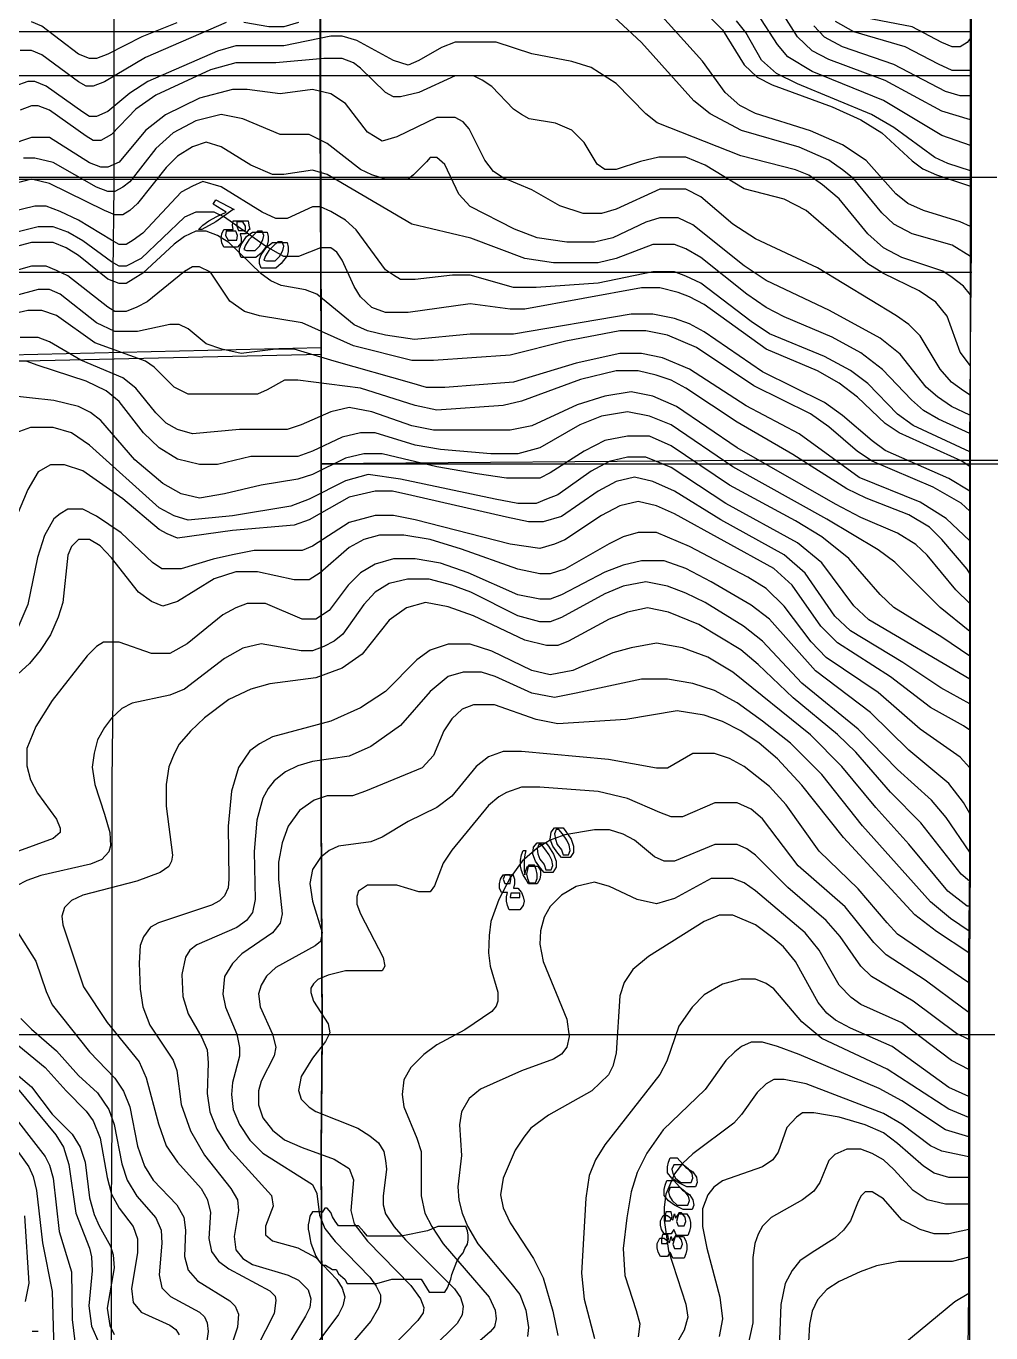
# Model space of a CAD drawing. Extents: x -0.49 to 6.91, y -0.57 to 8.11.
# Drawn here: x 2.306 to 2.89, y 0.878 to 1.669 of the extents above; entities that cross this region are included whole.
import ezdxf

# ---------------------------------------------------------------- set-up
doc = ezdxf.new("R2010")
doc.units = 0
for name, color, linetype in [('Elevations', 7, 'CONTINUOUS'), ('Grid', 7, 'CONTINUOUS'), ('split_lines', 7, 'CONTINUOUS'), ('split_lines_copy', 7, 'CONTINUOUS'), ('topo', 7, 'CONTINUOUS'), ('topo_grid', 7, 'CONTINUOUS'), ('water', 7, 'CONTINUOUS'), ('white', 7, 'CONTINUOUS')]:
    doc.layers.add(name, color=color, linetype=linetype)

msp = doc.modelspace()

# ---------------------------------------------------------------- linework, layer by layer
at = {"layer": 'Elevations', "color": 1}
for points in [[(2.420471, 1.550349), (2.412035, 1.545586), (2.409926, 1.545586), (2.412562, 1.548232), (2.416253, 1.550878), (2.420998, 1.553524), (2.426797, 1.556169), (2.418889, 1.560932), (2.420471, 1.563578), (2.431543, 1.557757), (2.431016, 1.557757)], [(2.439979, 1.550878), (2.440506, 1.548232), (2.441032, 1.545586), (2.440506, 1.545586), (2.438397, 1.54294), (2.436815, 1.54294), (2.435232, 1.54294), (2.435759, 1.540294), (2.435759, 1.537649), (2.43365, 1.535003), (2.432068, 1.535003), (2.429433, 1.535003), (2.426797, 1.535003), (2.425215, 1.535003), (2.424162, 1.537649), (2.423636, 1.540294), (2.424162, 1.54294), (2.425215, 1.545586), (2.426797, 1.545586), (2.428906, 1.545586), (2.431015, 1.545586), (2.430488, 1.548232), (2.431015, 1.550878), (2.432597, 1.550878), (2.434179, 1.550878), (2.436288, 1.550878), (2.438397, 1.550878)], [(2.427853, 1.539263), (2.429962, 1.539263), (2.431017, 1.539263), (2.4326, 1.539263), (2.433126, 1.539263), (2.433653, 1.541908), (2.4326, 1.544554), (2.428909, 1.544554), (2.427326, 1.544554), (2.4268, 1.544554), (2.426273, 1.541908)], [(2.433125, 1.547703), (2.434178, 1.545057), (2.436287, 1.545057), (2.438396, 1.545057), (2.438396, 1.547703), (2.436813, 1.550349), (2.434705, 1.550349), (2.433122, 1.550349)], [(2.451579, 1.544025), (2.452105, 1.541379), (2.452105, 1.538733), (2.451579, 1.536088), (2.447888, 1.531325), (2.444724, 1.528679), (2.441034, 1.528679), (2.438925, 1.528679), (2.437343, 1.528679), (2.435761, 1.528679), (2.434708, 1.531325), (2.434708, 1.533971), (2.435761, 1.536617), (2.438925, 1.541379), (2.442615, 1.544025), (2.446306, 1.544025), (2.449997, 1.544025)], [(2.438925, 1.532939), (2.441034, 1.532939), (2.444197, 1.532939), (2.446832, 1.535585), (2.448941, 1.539289), (2.449467, 1.541935), (2.448414, 1.544581), (2.445779, 1.544581), (2.443141, 1.541935), (2.440506, 1.539289), (2.438397, 1.536114), (2.437344, 1.533468)], [(2.463705, 1.537675), (2.464232, 1.535029), (2.464232, 1.532383), (2.463705, 1.529738), (2.460014, 1.524975), (2.456851, 1.522329), (2.45316, 1.522329), (2.451051, 1.522329), (2.449469, 1.522329), (2.447887, 1.522329), (2.446831, 1.524975), (2.446831, 1.527621), (2.447887, 1.530267), (2.45105, 1.535029), (2.454741, 1.537675), (2.458432, 1.537675), (2.462122, 1.537675)], [(2.451051, 1.526615), (2.45316, 1.526615), (2.456324, 1.526615), (2.458959, 1.529261), (2.461068, 1.532965), (2.461594, 1.535611), (2.460541, 1.538257), (2.457903, 1.538257), (2.455268, 1.535611), (2.452633, 1.532965), (2.450524, 1.52979), (2.449468, 1.527145)], [(2.632429, 1.181281), (2.635592, 1.176519), (2.637174, 1.172285), (2.637174, 1.168581), (2.635066, 1.165406), (2.633483, 1.165406), (2.631375, 1.165406), (2.629792, 1.165406), (2.627684, 1.168052), (2.62452, 1.172285), (2.622938, 1.176519), (2.623467, 1.180752), (2.625576, 1.183398), (2.627158, 1.183398), (2.629266, 1.183398), (2.630849, 1.183398)], [(2.630847, 1.16702), (2.631903, 1.16702), (2.632956, 1.16702), (2.634011, 1.16702), (2.635065, 1.169666), (2.634538, 1.172841), (2.632956, 1.176016), (2.630321, 1.17972), (2.628212, 1.182366), (2.62663, 1.182366), (2.625577, 1.17972), (2.626103, 1.176545), (2.627156, 1.17337), (2.629794, 1.170195)], [(2.621884, 1.172312), (2.625047, 1.167549), (2.626629, 1.163316), (2.626629, 1.159612), (2.62452, 1.156437), (2.622938, 1.156437), (2.620829, 1.156437), (2.61925, 1.156437), (2.617141, 1.159083), (2.613977, 1.163316), (2.612395, 1.167549), (2.612922, 1.171783), (2.61503, 1.174429), (2.61661, 1.174429), (2.618719, 1.174429), (2.620301, 1.174429)], [(2.620302, 1.158077), (2.621358, 1.158077), (2.622411, 1.158077), (2.623467, 1.158077), (2.62452, 1.160723), (2.623993, 1.163898), (2.622411, 1.167073), (2.619776, 1.170777), (2.617667, 1.173423), (2.616085, 1.173423), (2.615032, 1.170777), (2.615558, 1.167602), (2.616611, 1.164427), (2.619249, 1.161252)], [(2.607121, 1.157548), (2.607648, 1.154902), (2.608174, 1.157548), (2.60923, 1.160194), (2.610812, 1.160194), (2.612394, 1.160194), (2.613976, 1.160194), (2.615559, 1.160194), (2.617141, 1.157548), (2.617141, 1.154902), (2.616614, 1.152256), (2.615035, 1.149611), (2.613453, 1.149611), (2.611344, 1.149611), (2.609762, 1.149611), (2.608179, 1.152256), (2.6066, 1.154902), (2.605544, 1.157548), (2.605018, 1.160194), (2.605018, 1.163898), (2.605544, 1.167073), (2.6066, 1.169719), (2.608179, 1.169719), (2.607653, 1.167073), (2.607126, 1.164427)], [(2.600267, 1.155431), (2.60132, 1.152256), (2.60132, 1.149611), (2.600794, 1.146965), (2.603431, 1.146965), (2.60554, 1.144319), (2.606593, 1.141673), (2.60712, 1.139027), (2.606593, 1.136381), (2.604485, 1.133736), (2.602902, 1.133736), (2.60132, 1.133736), (2.599211, 1.133736), (2.598156, 1.133736), (2.597103, 1.136381), (2.596576, 1.139027), (2.596576, 1.141673), (2.597103, 1.144319), (2.594994, 1.144319), (2.593412, 1.144319), (2.592356, 1.146965), (2.592356, 1.149611), (2.592885, 1.152256), (2.594467, 1.154902), (2.59605, 1.154902), (2.597632, 1.154902), (2.599214, 1.154902)], [(2.610285, 1.150166), (2.611867, 1.150166), (2.613976, 1.150166), (2.615032, 1.152812), (2.615032, 1.155458), (2.614505, 1.158104), (2.613449, 1.16075), (2.611867, 1.16075), (2.609758, 1.16075), (2.609232, 1.158104), (2.608705, 1.155458), (2.609232, 1.152812)], [(2.595522, 1.149637), (2.597104, 1.149637), (2.598686, 1.149637), (2.599213, 1.152283), (2.598686, 1.154929), (2.597104, 1.154929), (2.595522, 1.154929), (2.594466, 1.152283)], [(2.59974, 1.141197), (2.60132, 1.141197), (2.603428, 1.141197), (2.604484, 1.141197), (2.604484, 1.141197), (2.604484, 1.143843), (2.603428, 1.143843), (2.601849, 1.143843), (2.599211, 1.143843), (2.598684, 1.141197)], [(2.70519, 0.977764), (2.709407, 0.975118), (2.711524, 0.971943), (2.712053, 0.968768), (2.710995, 0.966122), (2.709937, 0.966122), (2.708349, 0.966122), (2.705703, 0.966122), (2.70043, 0.968768), (2.696739, 0.971414), (2.694093, 0.974589), (2.694093, 0.978293), (2.694623, 0.980939), (2.695681, 0.983585), (2.697268, 0.983585), (2.699914, 0.983585)], [(2.702027, 0.968794), (2.705718, 0.968794), (2.708364, 0.968794), (2.709422, 0.97144), (2.708893, 0.974086), (2.706776, 0.976732), (2.703612, 0.979378), (2.699921, 0.979378), (2.697804, 0.979378), (2.696746, 0.976732), (2.697275, 0.974086), (2.698863, 0.97144)], [(2.703081, 0.964032), (2.707298, 0.961386), (2.709415, 0.958211), (2.709944, 0.955036), (2.708886, 0.95239), (2.707828, 0.95239), (2.70624, 0.95239), (2.703594, 0.95239), (2.698321, 0.955036), (2.69463, 0.957682), (2.691984, 0.960857), (2.691984, 0.964561), (2.692514, 0.967207), (2.693572, 0.969853), (2.695159, 0.969853), (2.697805, 0.969853)], [(2.699918, 0.955089), (2.703609, 0.955089), (2.706255, 0.955089), (2.707313, 0.957735), (2.706784, 0.960381), (2.704667, 0.963026), (2.701505, 0.965672), (2.697814, 0.965672), (2.695698, 0.965672), (2.694639, 0.963026), (2.695169, 0.960381), (2.696756, 0.957735)], [(2.698336, 0.949797), (2.698865, 0.947151), (2.700982, 0.949797), (2.703098, 0.949797), (2.705744, 0.949797), (2.707332, 0.947151), (2.707861, 0.944506), (2.707861, 0.94186), (2.707332, 0.939214), (2.706273, 0.936568), (2.704686, 0.936568), (2.703098, 0.936568), (2.700982, 0.936568), (2.699394, 0.936568), (2.697807, 0.940272), (2.696219, 0.937626), (2.693573, 0.937626), (2.691986, 0.937626), (2.690398, 0.940272), (2.689869, 0.942918), (2.689869, 0.945564), (2.691457, 0.948739), (2.692515, 0.948739), (2.694103, 0.948739), (2.697267, 0.946093)], [(2.692536, 0.94559), (2.694123, 0.94559), (2.695711, 0.94559), (2.696769, 0.948236), (2.69624, 0.950882), (2.694653, 0.950882), (2.693065, 0.950882), (2.692536, 0.948236)], [(2.69939, 0.945061), (2.700448, 0.942415), (2.701507, 0.942415), (2.702565, 0.942415), (2.704153, 0.942415), (2.705211, 0.945061), (2.704682, 0.947707), (2.702565, 0.950353), (2.700978, 0.950353)], [(2.696227, 0.936092), (2.696756, 0.933446), (2.698873, 0.936092), (2.700989, 0.936092), (2.703635, 0.936092), (2.705223, 0.933446), (2.705752, 0.9308), (2.705752, 0.928154), (2.705223, 0.925509), (2.704164, 0.922863), (2.702577, 0.922863), (2.700989, 0.922863), (2.698873, 0.922863), (2.697285, 0.922863), (2.695698, 0.926567), (2.69411, 0.923921), (2.691464, 0.923921), (2.689877, 0.923921), (2.688289, 0.926567), (2.68776, 0.929213), (2.68776, 0.931859), (2.689348, 0.935034), (2.690406, 0.935034), (2.691994, 0.935034), (2.695158, 0.932388)], [(2.690427, 0.931885), (2.692015, 0.931885), (2.693602, 0.931885), (2.69466, 0.934531), (2.694131, 0.937177), (2.692544, 0.937177), (2.690956, 0.937177), (2.690427, 0.934531)], [(2.697281, 0.931356), (2.698339, 0.92871), (2.699398, 0.92871), (2.700456, 0.92871), (2.702044, 0.92871), (2.703102, 0.931356), (2.702573, 0.934002), (2.700456, 0.936648), (2.698869, 0.936648)]]:
    msp.add_lwpolyline(points, close=True, dxfattribs=at)
at = {"layer": 'Grid', "color": 1}
for points in [[(1.659639, 1.451738), (1.659112, 1.658431), (1.658586, 1.865097), (1.658586, 2.071789), (1.658059, 2.278482), (1.864216, 2.281128), (2.069846, 2.283774), (2.276003, 2.286419), (2.48216, 2.289065), (2.48216, 2.243186), (2.482687, 2.082902), (2.482687, 2.034404), (2.483216, 1.877268), (2.483216, 1.825595), (2.483742, 1.675338), (2.483742, 1.616812), (2.484269, 1.473937), (2.278111, 1.469174), (2.071954, 1.464941), (1.865797, 1.460179)], [(2.484269, 1.403769), (2.484269, 1.470206), (2.483742, 1.613081), (2.483742, 1.671607), (2.483216, 1.821864), (2.483216, 1.873537), (2.482689, 2.030673), (2.482689, 2.079171), (2.482163, 2.239456), (2.737354, 2.239456), (2.946148, 2.239456), (3.154418, 2.239456), (3.363212, 2.239456), (3.36427, 2.031202), (3.364799, 1.822949), (3.365858, 1.61414), (3.366387, 1.405886), (3.157593, 1.405886), (2.949313, 1.405886), (2.740515, 1.405886)], [(1.661748, 0.622375), (1.661221, 0.829597), (1.660695, 1.037321), (1.660166, 1.244543), (1.659639, 1.451738), (1.865797, 1.456501), (2.071954, 1.461263), (2.278111, 1.465497), (2.484268, 1.470259), (2.484268, 1.403822), (2.484268, 1.264096), (2.484268, 1.19504), (2.484795, 1.057933), (2.484268, 0.98676), (2.484795, 0.851796), (2.484795, 0.777977), (2.484795, 0.645632), (2.279165, 0.639811), (2.073535, 0.633991), (1.867378, 0.62817)], [(2.488487, 0.569141), (2.484797, 0.645579), (2.484797, 0.777924), (2.484797, 0.851743), (2.484271, 0.986707), (2.484797, 1.05788), (2.484271, 1.194987), (2.484271, 1.264043), (2.484271, 1.403769), (2.740516, 1.403769), (2.949314, 1.403769), (3.15758, 1.403769), (3.366374, 1.403769), (3.36849, 1.195516), (3.370607, 0.987236), (3.372724, 0.778453), (3.37484, 0.5702), (3.166046, 0.5702), (2.95778, 0.5702), (2.748982, 0.5702)]]:
    msp.add_lwpolyline(points, close=True, dxfattribs=at)
for points in [[(2.483738, 1.67375), (2.483738, 1.615224), (2.484264, 1.472349), (2.484264, 1.405913), (2.484264, 1.266186), (2.484264, 1.19713), (2.484791, 1.060023), (2.484264, 0.98885), (2.484791, 0.853886)], [(2.484791, 0.853886), (2.484264, 0.98885), (2.484791, 1.060023), (2.484264, 1.19713), (2.484264, 1.266186), (2.484264, 1.405913), (2.484264, 1.472349), (2.483738, 1.615224), (2.483738, 1.67375)]]:
    msp.add_lwpolyline(points, dxfattribs=at)
at = {"layer": 'split_lines', "color": 7}
msp.add_lwpolyline([(2.877088, 0.852351), (2.877088, 0.914714), (2.877088, 0.976414), (2.877088, 1.03875), (2.877088, 1.100451), (2.877618, 1.162787), (2.877618, 1.225149), (2.877618, 1.286824), (2.877618, 1.349186), (2.877618, 1.410913), (2.877618, 1.473223), (2.878147, 1.535532), (2.878147, 1.597259), (2.878147, 1.659595), (2.878147, 1.721296)], dxfattribs=at)
at = {"layer": 'split_lines_copy', "color": 7}
msp.add_lwpolyline([(2.877088, 0.852351), (2.877088, 0.914714), (2.877088, 0.976414), (2.877088, 1.03875), (2.877088, 1.100451), (2.877618, 1.162787), (2.877618, 1.225149), (2.877618, 1.286824), (2.877618, 1.349186), (2.877618, 1.410913), (2.877618, 1.473223), (2.878147, 1.535532), (2.878147, 1.597259), (2.878147, 1.659595), (2.878147, 1.721296)], dxfattribs=at)
at = {"layer": 'topo', "color": 2}
for points in [[(2.877604, 1.612049), (2.860205, 1.617341), (2.825934, 1.635862), (2.791662, 1.648562), (2.781645, 1.653854), (2.772681, 1.66232), (2.758447, 1.685074)], [(2.877608, 1.547359), (2.871276, 1.550269), (2.84913, 1.557148), (2.83964, 1.561382), (2.832258, 1.567203), (2.814332, 1.587311), (2.800098, 1.596836), (2.78059, 1.605303), (2.747374, 1.615886), (2.737883, 1.620648), (2.728919, 1.628586), (2.715206, 1.647636), (2.683044, 1.682984)], [(2.713107, 1.680815), (2.727342, 1.666527), (2.740523, 1.64536), (2.748432, 1.637952), (2.757399, 1.63319), (2.793779, 1.61996), (2.811178, 1.612023), (2.823833, 1.604085), (2.842285, 1.587152), (2.848611, 1.58239), (2.857046, 1.578685), (2.877609, 1.571806)], [(2.426798, 1.670999), (2.377765, 1.649832), (2.352984, 1.635015), (2.346126, 1.632369), (2.341908, 1.632369), (2.337162, 1.635015), (2.315018, 1.651419), (2.308691, 1.654065), (2.301837, 1.654065)], [(2.396745, 1.670813), (2.375655, 1.662347), (2.355088, 1.651763), (2.348234, 1.649118), (2.344016, 1.649118), (2.337162, 1.651763), (2.315018, 1.668697), (2.308691, 1.671343)], [(2.470561, 1.670999), (2.461598, 1.668353), (2.452634, 1.668353), (2.437343, 1.670999)], [(2.877605, 1.529314), (2.86653, 1.536193), (2.842275, 1.543073), (2.831203, 1.548893), (2.823821, 1.555773), (2.806948, 1.57641), (2.800093, 1.581702), (2.791658, 1.587523), (2.773732, 1.59546), (2.738933, 1.605514), (2.719949, 1.615568), (2.709932, 1.623506), (2.678297, 1.658828), (2.65879, 1.676819)], [(2.877603, 1.58112), (2.863892, 1.585618), (2.855984, 1.589322), (2.831203, 1.607313), (2.817495, 1.615251), (2.772679, 1.633772), (2.760024, 1.640122), (2.75106, 1.648059), (2.741569, 1.664993), (2.73577, 1.671872)], [(2.877595, 1.596518), (2.860204, 1.602604), (2.824879, 1.62377), (2.781645, 1.641233), (2.766881, 1.650229), (2.760555, 1.657637), (2.748424, 1.676687)], [(2.877602, 1.641947), (2.866532, 1.641947), (2.858097, 1.645651), (2.838062, 1.656235), (2.806955, 1.665231), (2.795882, 1.671581)], [(2.87761, 1.661526), (2.875493, 1.658881), (2.871276, 1.656235), (2.866529, 1.656235), (2.860203, 1.658881), (2.842275, 1.668406), (2.813804, 1.673697)], [(2.877602, 1.506031), (2.873384, 1.511323), (2.866529, 1.516614), (2.860729, 1.520318), (2.835948, 1.528785), (2.824876, 1.534606), (2.815385, 1.543073), (2.797986, 1.564239), (2.787969, 1.572706), (2.779534, 1.578527), (2.771626, 1.581702), (2.738409, 1.590168), (2.687789, 1.610277), (2.680937, 1.615568), (2.663008, 1.634089), (2.647718, 1.643614), (2.636119, 1.647318), (2.611866, 1.652081), (2.590248, 1.65896), (2.576541, 1.65896), (2.56547, 1.65896), (2.557033, 1.655785), (2.543326, 1.647848), (2.536994, 1.645202), (2.528031, 1.647848), (2.505886, 1.660018), (2.496923, 1.662664), (2.490069, 1.662664), (2.461598, 1.656843), (2.4326, 1.656843), (2.421528, 1.653668), (2.379348, 1.635148), (2.368276, 1.628268), (2.35509, 1.617156), (2.348236, 1.613981), (2.344018, 1.613981), (2.3398, 1.616627), (2.317656, 1.632502), (2.310802, 1.635148), (2.306584, 1.635148), (2.298675, 1.632502)], [(2.8776, 1.626522), (2.871274, 1.626522), (2.86231, 1.629168), (2.831202, 1.645572), (2.800095, 1.656155), (2.789022, 1.661976), (2.782696, 1.668855)], [(2.877524, 1.46301), (2.871274, 1.471476), (2.863366, 1.493172), (2.856511, 1.501639), (2.846494, 1.508518), (2.824877, 1.519101), (2.815387, 1.524922), (2.777952, 1.557095), (2.764771, 1.563975), (2.740517, 1.570325), (2.716786, 1.584612), (2.705187, 1.589375), (2.696223, 1.589375), (2.688841, 1.589375), (2.677768, 1.586729), (2.663004, 1.581966), (2.656152, 1.581966), (2.651408, 1.585141), (2.643499, 1.59837), (2.636117, 1.605779), (2.6261, 1.610012), (2.610282, 1.612658), (2.605536, 1.615304), (2.600792, 1.618479), (2.587611, 1.632237), (2.581811, 1.635941), (2.576539, 1.638587), (2.565469, 1.638587), (2.543324, 1.628533), (2.532248, 1.625887), (2.52803, 1.625887), (2.523285, 1.628533), (2.507994, 1.64335), (2.503777, 1.646525), (2.496922, 1.64917), (2.48585, 1.64917), (2.456852, 1.646525), (2.432598, 1.646525), (2.417308, 1.642291), (2.384092, 1.626945), (2.371965, 1.618479), (2.357202, 1.603133), (2.350871, 1.599429), (2.346126, 1.599429), (2.341908, 1.602075), (2.319764, 1.61795), (2.312909, 1.620595), (2.308691, 1.620595), (2.301837, 1.61795)], [(2.877372, 1.445309), (2.873385, 1.447955), (2.866003, 1.453246), (2.85915, 1.461184), (2.847024, 1.481292), (2.840172, 1.488171), (2.83279, 1.493463), (2.78481, 1.522461), (2.747376, 1.539924), (2.733668, 1.54892), (2.714155, 1.565324), (2.705191, 1.570086), (2.698338, 1.570086), (2.689374, 1.570086), (2.663011, 1.557916), (2.654047, 1.55527), (2.642975, 1.55527), (2.628739, 1.560032), (2.611867, 1.569557), (2.594468, 1.576966), (2.588669, 1.58067), (2.583396, 1.587549), (2.573906, 1.606599), (2.570215, 1.610832), (2.56547, 1.613478), (2.561252, 1.613478), (2.554398, 1.613478), (2.53014, 1.601836), (2.521177, 1.599191), (2.516959, 1.601836), (2.512214, 1.604482), (2.499033, 1.621945), (2.490069, 1.627766), (2.478997, 1.630411), (2.459489, 1.627766), (2.439454, 1.630411), (2.430491, 1.630411), (2.410455, 1.62512), (2.389893, 1.615066), (2.377766, 1.605541), (2.361949, 1.586491), (2.35509, 1.583316), (2.350872, 1.583316), (2.344018, 1.585961), (2.319765, 1.601307), (2.31502, 1.601307), (2.308693, 1.601307), (2.281803, 1.592311)], [(2.877238, 1.433191), (2.866004, 1.438483), (2.857569, 1.444304), (2.850716, 1.450124), (2.834899, 1.470233), (2.822773, 1.479758), (2.792192, 1.496691), (2.753704, 1.514683), (2.740523, 1.523679), (2.709412, 1.548549), (2.700448, 1.552783), (2.689375, 1.552783), (2.68094, 1.550137), (2.660906, 1.540612), (2.649833, 1.537966), (2.632961, 1.537966), (2.615035, 1.540612), (2.601326, 1.545904), (2.574437, 1.559662), (2.567583, 1.56707), (2.559147, 1.585062), (2.554402, 1.589295), (2.550183, 1.589295), (2.548074, 1.586649), (2.540165, 1.578712), (2.536997, 1.576066), (2.531724, 1.576066), (2.523289, 1.576066), (2.514853, 1.578712), (2.507999, 1.581887), (2.487963, 1.597762), (2.482691, 1.600408), (2.476891, 1.603054), (2.459492, 1.603054), (2.436821, 1.612579), (2.423639, 1.615224), (2.408349, 1.61152), (2.394641, 1.604112), (2.384096, 1.594587), (2.368279, 1.574479), (2.364061, 1.571304), (2.359315, 1.568658), (2.355093, 1.568658), (2.348239, 1.571304), (2.321877, 1.58612), (2.310804, 1.588766), (2.30395, 1.588766)], [(2.877133, 1.422052), (2.858096, 1.430783), (2.849132, 1.436075), (2.84175, 1.442425), (2.824351, 1.460946), (2.81117, 1.471), (2.793771, 1.480525), (2.764773, 1.492696), (2.7537, 1.498517), (2.742101, 1.506454), (2.714153, 1.528679), (2.705189, 1.533971), (2.698336, 1.536617), (2.69201, 1.536617), (2.685154, 1.536617), (2.663011, 1.52815), (2.651939, 1.525504), (2.62505, 1.525504), (2.607649, 1.52815), (2.57496, 1.540321), (2.539104, 1.548788), (2.48796, 1.578844), (2.478997, 1.58149), (2.461598, 1.578844), (2.454745, 1.578844), (2.441564, 1.584665), (2.423638, 1.595778), (2.414673, 1.598423), (2.406238, 1.595778), (2.397274, 1.589957), (2.39042, 1.583078), (2.373021, 1.561382), (2.368276, 1.557148), (2.364058, 1.554503), (2.359313, 1.554503), (2.352986, 1.557148), (2.319765, 1.573553), (2.308693, 1.576198), (2.284439, 1.569848)], [(2.877072, 1.411098), (2.842805, 1.426973), (2.833315, 1.433853), (2.815389, 1.452373), (2.804843, 1.460311), (2.789026, 1.468778), (2.75581, 1.482536), (2.744737, 1.489944), (2.714152, 1.513228), (2.705188, 1.517461), (2.698335, 1.520107), (2.685154, 1.520107), (2.651937, 1.513228), (2.614503, 1.510582), (2.600795, 1.510582), (2.574432, 1.51799), (2.563887, 1.51799), (2.541216, 1.515344), (2.532248, 1.515344), (2.52803, 1.51799), (2.523285, 1.521165), (2.505359, 1.545507), (2.499032, 1.551328), (2.490069, 1.556619), (2.483742, 1.559265), (2.478997, 1.559265), (2.463707, 1.552386), (2.456852, 1.552386), (2.448416, 1.55609), (2.423636, 1.571436), (2.412564, 1.574611), (2.406237, 1.571965), (2.399383, 1.568261), (2.376184, 1.54339), (2.370384, 1.539157), (2.366166, 1.536511), (2.361948, 1.536511), (2.357203, 1.539157), (2.337163, 1.551328), (2.326091, 1.556619), (2.317655, 1.559794), (2.310801, 1.559794), (2.286548, 1.553973)], [(2.877072, 1.402103), (2.871804, 1.405542), (2.83437, 1.422475), (2.825935, 1.428296), (2.809063, 1.444171), (2.79799, 1.452638), (2.784808, 1.460046), (2.753701, 1.473275), (2.716262, 1.500184), (2.707298, 1.504946), (2.700445, 1.507592), (2.689373, 1.510238), (2.6783, 1.510238), (2.607649, 1.497458), (2.598686, 1.497458), (2.574432, 1.500633), (2.536994, 1.495342), (2.523285, 1.495342), (2.514849, 1.498517), (2.507995, 1.504867), (2.504304, 1.511217), (2.496923, 1.527092), (2.493759, 1.531854), (2.490069, 1.5345), (2.483742, 1.5345), (2.470561, 1.529208), (2.461597, 1.529208), (2.450525, 1.535558), (2.425745, 1.553021), (2.419418, 1.556196), (2.414673, 1.556196), (2.408346, 1.556196), (2.401492, 1.553021), (2.375129, 1.52815), (2.366166, 1.523388), (2.361948, 1.523388), (2.357203, 1.526033), (2.339799, 1.538733), (2.330836, 1.544025), (2.321873, 1.5472), (2.31291, 1.5472), (2.286548, 1.54085)], [(2.877085, 1.387206), (2.864422, 1.394879), (2.825933, 1.411813), (2.818025, 1.417634), (2.800097, 1.432979), (2.789024, 1.440917), (2.75159, 1.459438), (2.71626, 1.483779), (2.707296, 1.488542), (2.698331, 1.491717), (2.68515, 1.494363), (2.671968, 1.494363), (2.60079, 1.482192), (2.574428, 1.482192), (2.540685, 1.479017), (2.523281, 1.481663), (2.512209, 1.484309), (2.5043, 1.488013), (2.481629, 1.506534), (2.474774, 1.509179), (2.460012, 1.511825), (2.453685, 1.514471), (2.447885, 1.518704), (2.428377, 1.537754), (2.421523, 1.541988), (2.414669, 1.544634), (2.408342, 1.544634), (2.401487, 1.541459), (2.39516, 1.536696), (2.37618, 1.519234), (2.37038, 1.515529), (2.366162, 1.512884), (2.361948, 1.512884), (2.355089, 1.515529), (2.337163, 1.529817), (2.329782, 1.534579), (2.321873, 1.537754), (2.315019, 1.537754), (2.308692, 1.537754), (2.286548, 1.531934)], [(2.877067, 1.375036), (2.871802, 1.380063), (2.854929, 1.389588), (2.818022, 1.405463), (2.809058, 1.411284), (2.791659, 1.4261), (2.780586, 1.434038), (2.746315, 1.450971), (2.711513, 1.474254), (2.694114, 1.481663), (2.680932, 1.484309), (2.665116, 1.484309), (2.632427, 1.477959), (2.598682, 1.469492), (2.552286, 1.466317), (2.539101, 1.466317), (2.503776, 1.475313), (2.472668, 1.489071), (2.446833, 1.493304), (2.43787, 1.49595), (2.428907, 1.5023), (2.417308, 1.519763), (2.410454, 1.522938), (2.406235, 1.522938), (2.40149, 1.520292), (2.378819, 1.501771), (2.372492, 1.498596), (2.366165, 1.49595), (2.359311, 1.49595), (2.355088, 1.498596), (2.330835, 1.517646), (2.323981, 1.520821), (2.317654, 1.523467), (2.308691, 1.523467), (2.284437, 1.516588)], [(2.877085, 1.357097), (2.862842, 1.370591), (2.847026, 1.380645), (2.810119, 1.395461), (2.773738, 1.42192), (2.741577, 1.438853), (2.707302, 1.461078), (2.690956, 1.467957), (2.678301, 1.470603), (2.665119, 1.470603), (2.638757, 1.464782), (2.600795, 1.453141), (2.559143, 1.449966), (2.548072, 1.449966), (2.539104, 1.452611), (2.492179, 1.465841), (2.467926, 1.473249), (2.456854, 1.473249), (2.435764, 1.470603), (2.424165, 1.473249), (2.414674, 1.476424), (2.403602, 1.48542), (2.39833, 1.488066), (2.39253, 1.488066), (2.373022, 1.483832), (2.359314, 1.483832), (2.348237, 1.489124), (2.326093, 1.506586), (2.319766, 1.509232), (2.312912, 1.509232), (2.286549, 1.502353)], [(2.877074, 1.337412), (2.875486, 1.340058), (2.860196, 1.358049), (2.852814, 1.365458), (2.840159, 1.372866), (2.814325, 1.38292), (2.802726, 1.388741), (2.770036, 1.409379), (2.736293, 1.428958), (2.705181, 1.449595), (2.696217, 1.454358), (2.687253, 1.457533), (2.67618, 1.460179), (2.662998, 1.460179), (2.641381, 1.454887), (2.605528, 1.441658), (2.594457, 1.439012), (2.554386, 1.436366), (2.541205, 1.439012), (2.507984, 1.449595), (2.470022, 1.454358), (2.462114, 1.454358), (2.451569, 1.448537), (2.445769, 1.445891), (2.412552, 1.445891), (2.403589, 1.445891), (2.395153, 1.450124), (2.383027, 1.462295), (2.377754, 1.465999), (2.347174, 1.477112), (2.323971, 1.493516), (2.315008, 1.496691), (2.306572, 1.496691), (2.281792, 1.49087)], [(2.877081, 1.319209), (2.868638, 1.327411), (2.851239, 1.348577), (2.844386, 1.354927), (2.833314, 1.361806), (2.811168, 1.371331), (2.795878, 1.379269), (2.736299, 1.413533), (2.699388, 1.438403), (2.68515, 1.444753), (2.671969, 1.447399), (2.656152, 1.444753), (2.63928, 1.439462), (2.611863, 1.426762), (2.598682, 1.424116), (2.565466, 1.424116), (2.552284, 1.424116), (2.539099, 1.426762), (2.514846, 1.435228), (2.501137, 1.437874), (2.490065, 1.435228), (2.472139, 1.427291), (2.463703, 1.424645), (2.434704, 1.424645), (2.406233, 1.421999), (2.39727, 1.424645), (2.390416, 1.428349), (2.384089, 1.434699), (2.371962, 1.449516), (2.364054, 1.455866), (2.338741, 1.466449), (2.319761, 1.477562), (2.312906, 1.480208), (2.301834, 1.480208)], [(2.877078, 1.302355), (2.859147, 1.316907), (2.83173, 1.344318), (2.821713, 1.351726), (2.790605, 1.370247), (2.733663, 1.401891), (2.696228, 1.427291), (2.683046, 1.432583), (2.669862, 1.435228), (2.654045, 1.432583), (2.640864, 1.427291), (2.616611, 1.413533), (2.60343, 1.409828), (2.587085, 1.409828), (2.556505, 1.412474), (2.541215, 1.41512), (2.516962, 1.422528), (2.507999, 1.422528), (2.496926, 1.419883), (2.478996, 1.411416), (2.470033, 1.408241), (2.441561, 1.408241), (2.421526, 1.403478), (2.410454, 1.403478), (2.397273, 1.406653), (2.386201, 1.413533), (2.37671, 1.422528), (2.361947, 1.441578), (2.354039, 1.447928), (2.341912, 1.453749), (2.312913, 1.463274), (2.305532, 1.46592), (2.297619, 1.46592)], [(2.877071, 1.287432), (2.860202, 1.298809), (2.831204, 1.316801), (2.822769, 1.324738), (2.803788, 1.346434), (2.787444, 1.359663), (2.771628, 1.369188), (2.731553, 1.390884), (2.696228, 1.414697), (2.683046, 1.420518), (2.669865, 1.420518), (2.656157, 1.417872), (2.643503, 1.411522), (2.622941, 1.398293), (2.616614, 1.395118), (2.609759, 1.395118), (2.596579, 1.395118), (2.578652, 1.397763), (2.554399, 1.401997), (2.521178, 1.409934), (2.510106, 1.409934), (2.499034, 1.407288), (2.478998, 1.397234), (2.470035, 1.394588), (2.447891, 1.390884), (2.425747, 1.385593), (2.410457, 1.382947), (2.399384, 1.385593), (2.388312, 1.391943), (2.37144, 1.40623), (2.350873, 1.430043), (2.344546, 1.434805), (2.337165, 1.438509), (2.322402, 1.442213), (2.292876, 1.445388)], [(2.87707, 1.27333), (2.815913, 1.309393), (2.806949, 1.317859), (2.787441, 1.343788), (2.772677, 1.355959), (2.729444, 1.379772), (2.696222, 1.401468), (2.680932, 1.407818), (2.669859, 1.407818), (2.658787, 1.405172), (2.647714, 1.399351), (2.627679, 1.385063), (2.620824, 1.382418), (2.614497, 1.379772), (2.603425, 1.379772), (2.589717, 1.382418), (2.532247, 1.394588), (2.512739, 1.397234), (2.499026, 1.39353), (2.476882, 1.382418), (2.46581, 1.378184), (2.430484, 1.372363), (2.403595, 1.369718), (2.395159, 1.372363), (2.386196, 1.377126), (2.344016, 1.415094), (2.332944, 1.422502), (2.321872, 1.425677), (2.308163, 1.425677), (2.2992, 1.422502)], [(2.877067, 1.258434), (2.859679, 1.268223), (2.836475, 1.283569), (2.80484, 1.302619), (2.795349, 1.311615), (2.777424, 1.337544), (2.764769, 1.348657), (2.72628, 1.369823), (2.698336, 1.387286), (2.685154, 1.393107), (2.674081, 1.395753), (2.663003, 1.393107), (2.65193, 1.387286), (2.629787, 1.37194), (2.618714, 1.368765), (2.609751, 1.368765), (2.59657, 1.371411), (2.5391, 1.38464), (2.527501, 1.387286), (2.516956, 1.387286), (2.501139, 1.383582), (2.476884, 1.369823), (2.467917, 1.366648), (2.430483, 1.363473), (2.397267, 1.358711), (2.39094, 1.361357), (2.386195, 1.364003), (2.36405, 1.382523), (2.339796, 1.399457), (2.328724, 1.403161), (2.320288, 1.403161), (2.312908, 1.398928), (2.306581, 1.388344), (2.299727, 1.37194)], [(2.877073, 1.242506), (2.873385, 1.245152), (2.853351, 1.256264), (2.829099, 1.274785), (2.796932, 1.295423), (2.786915, 1.305477), (2.769516, 1.330348), (2.758443, 1.340402), (2.698337, 1.373607), (2.687264, 1.378369), (2.676191, 1.381015), (2.665118, 1.378369), (2.654045, 1.372549), (2.631901, 1.357732), (2.625574, 1.355086), (2.616611, 1.35244), (2.59868, 1.355086), (2.54121, 1.369903), (2.528029, 1.372549), (2.516959, 1.372549), (2.501141, 1.368315), (2.478997, 1.354028), (2.47267, 1.351382), (2.465816, 1.351382), (2.443672, 1.351382), (2.430491, 1.348736), (2.418887, 1.34609), (2.399379, 1.340269), (2.392524, 1.340269), (2.387779, 1.340269), (2.38198, 1.343974), (2.362999, 1.361965), (2.348236, 1.372019), (2.3398, 1.376253), (2.330837, 1.376253), (2.326092, 1.373607), (2.322401, 1.370432), (2.316601, 1.360378), (2.312383, 1.347149), (2.306584, 1.318653), (2.299202, 1.30172)], [(2.877076, 1.219805), (2.871276, 1.226155), (2.847022, 1.243088), (2.821715, 1.265313), (2.79008, 1.28648), (2.781116, 1.296005), (2.764767, 1.3177), (2.753694, 1.328284), (2.742621, 1.335163), (2.707295, 1.353684), (2.687261, 1.36215), (2.676188, 1.36215), (2.667224, 1.359505), (2.658787, 1.355271), (2.631897, 1.339925), (2.622934, 1.33728), (2.616607, 1.33728), (2.603426, 1.339925), (2.569151, 1.352096), (2.55017, 1.357917), (2.534353, 1.360563), (2.51959, 1.360563), (2.510099, 1.357917), (2.501136, 1.353155), (2.483737, 1.337809), (2.476883, 1.333575), (2.46792, 1.333575), (2.445775, 1.338338), (2.432595, 1.338338), (2.419413, 1.334105), (2.397269, 1.320346), (2.388301, 1.3177), (2.381447, 1.320346), (2.373538, 1.326167), (2.357194, 1.346805), (2.35034, 1.354213), (2.344013, 1.357917), (2.337159, 1.357917), (2.332941, 1.353684), (2.330832, 1.348392), (2.327668, 1.319923), (2.325033, 1.310927), (2.320288, 1.300344), (2.313961, 1.290819), (2.307634, 1.282881), (2.281799, 1.259598)], [(2.877067, 1.19205), (2.873384, 1.198664), (2.86442, 1.210306), (2.840168, 1.230414), (2.81697, 1.253169), (2.783752, 1.278569), (2.755808, 1.309684), (2.744736, 1.31815), (2.720479, 1.332438), (2.705188, 1.340375), (2.692007, 1.345138), (2.678299, 1.345138), (2.667226, 1.342492), (2.656153, 1.338259), (2.629791, 1.3245), (2.622936, 1.321854), (2.616609, 1.321854), (2.603428, 1.3245), (2.573375, 1.337729), (2.556503, 1.34355), (2.541209, 1.346196), (2.52803, 1.346196), (2.516958, 1.343021), (2.507994, 1.337729), (2.500613, 1.330321), (2.489014, 1.314975), (2.481105, 1.309684), (2.472669, 1.309684), (2.450525, 1.319209), (2.439452, 1.319209), (2.432598, 1.316563), (2.42469, 1.312329), (2.403073, 1.294867), (2.392528, 1.289046), (2.381456, 1.289046), (2.361943, 1.295925), (2.357198, 1.295925), (2.352453, 1.295925), (2.348235, 1.293279), (2.342435, 1.287459), (2.321345, 1.26055), (2.311328, 1.244675), (2.306055, 1.231446), (2.306055, 1.220863), (2.308164, 1.212396), (2.312382, 1.204459), (2.323981, 1.188584), (2.326092, 1.183292), (2.326092, 1.180646), (2.321873, 1.176942), (2.279694, 1.161596)], [(2.877085, 1.168766), (2.86284, 1.189669), (2.853876, 1.200252), (2.833315, 1.218773), (2.809587, 1.243114), (2.775317, 1.271054), (2.751592, 1.296454), (2.739993, 1.30545), (2.716789, 1.319738), (2.705189, 1.325559), (2.694117, 1.329792), (2.680935, 1.332438), (2.667227, 1.329792), (2.656154, 1.325029), (2.629791, 1.310742), (2.622937, 1.308096), (2.61661, 1.308096), (2.603429, 1.3118), (2.574958, 1.326088), (2.563359, 1.330321), (2.54965, 1.334025), (2.536466, 1.334025), (2.525394, 1.331379), (2.516958, 1.326088), (2.510103, 1.318679), (2.497449, 1.300688), (2.492177, 1.296454), (2.48585, 1.293279), (2.478996, 1.290634), (2.472142, 1.290634), (2.447889, 1.294867), (2.436816, 1.292221), (2.425744, 1.285871), (2.401491, 1.26735), (2.392528, 1.263646), (2.369856, 1.258884), (2.363529, 1.255709), (2.357198, 1.249888), (2.35298, 1.244067), (2.348762, 1.236659), (2.346653, 1.228721), (2.3456, 1.220254), (2.34718, 1.209671), (2.35298, 1.191679), (2.356148, 1.180567), (2.356672, 1.172629), (2.355621, 1.168925), (2.351399, 1.164163), (2.344545, 1.161517), (2.314492, 1.154638), (2.306055, 1.151463), (2.299728, 1.148288)], [(2.876993, 1.151119), (2.871807, 1.155352), (2.84755, 1.186441), (2.829095, 1.204961), (2.808005, 1.229303), (2.796933, 1.239886), (2.770043, 1.262111), (2.748953, 1.28222), (2.738407, 1.291216), (2.713099, 1.306561), (2.694644, 1.31397), (2.681989, 1.316616), (2.669864, 1.31397), (2.658788, 1.309736), (2.634007, 1.296507), (2.62768, 1.293861), (2.620826, 1.293861), (2.607645, 1.297036), (2.576538, 1.311853), (2.561248, 1.317145), (2.547539, 1.319791), (2.53594, 1.316616), (2.525395, 1.309207), (2.50905, 1.28857), (2.496924, 1.280103), (2.481106, 1.274282), (2.453158, 1.270578), (2.441559, 1.267403), (2.428377, 1.261053), (2.413614, 1.249941), (2.405179, 1.242003), (2.398324, 1.234066), (2.395161, 1.228245), (2.391998, 1.220307), (2.390416, 1.209724), (2.390416, 1.196495), (2.394106, 1.166967), (2.393579, 1.163263), (2.392, 1.160088), (2.386727, 1.156384), (2.372492, 1.151092), (2.339802, 1.142626), (2.332948, 1.139451), (2.32873, 1.135217), (2.327147, 1.129926), (2.327677, 1.124634), (2.34033, 1.087195), (2.354565, 1.0655), (2.374073, 1.041687), (2.378291, 1.032162), (2.385673, 1.004222), (2.390419, 0.990993), (2.397273, 0.980939), (2.411507, 0.965064), (2.415198, 0.958714), (2.417307, 0.950776), (2.416254, 0.934901), (2.417836, 0.926964), (2.422054, 0.921143), (2.428381, 0.91638), (2.453162, 0.903151), (2.456325, 0.899976), (2.456852, 0.89733), (2.455799, 0.889393), (2.445254, 0.868755)], [(2.876841, 1.13609), (2.875491, 1.13609), (2.863892, 1.145086), (2.840167, 1.173555), (2.820133, 1.19578), (2.799567, 1.220651), (2.780585, 1.239701), (2.73366, 1.277669), (2.71837, 1.286665), (2.70308, 1.292486), (2.687263, 1.295131), (2.671973, 1.292486), (2.6609, 1.289311), (2.636646, 1.278727), (2.622934, 1.276081), (2.611861, 1.278727), (2.587608, 1.290369), (2.574427, 1.294602), (2.561247, 1.294602), (2.550175, 1.290898), (2.542266, 1.285077), (2.523285, 1.266027), (2.507995, 1.255973), (2.490069, 1.248036), (2.454743, 1.238511), (2.44683, 1.234277), (2.441031, 1.230044), (2.434176, 1.21999), (2.42996, 1.205702), (2.427848, 1.184536), (2.428375, 1.152389), (2.427848, 1.147097), (2.425739, 1.142335), (2.422575, 1.13916), (2.41783, 1.136514), (2.385668, 1.12593), (2.380923, 1.123285), (2.376705, 1.117464), (2.374597, 1.112172), (2.37407, 1.101589), (2.374597, 1.085714), (2.376179, 1.07513), (2.380396, 1.064018), (2.394632, 1.042851), (2.396741, 1.036501), (2.399376, 1.015864), (2.405176, 0.999989), (2.413612, 0.985172), (2.429429, 0.965064), (2.433647, 0.958185), (2.434173, 0.951835), (2.431538, 0.93596), (2.432594, 0.928022), (2.436812, 0.92273), (2.442611, 0.919026), (2.464233, 0.912676), (2.47056, 0.909501), (2.476359, 0.90368), (2.477941, 0.898389), (2.477414, 0.893097), (2.474779, 0.887805), (2.461598, 0.86611)], [(2.876681, 1.120956), (2.865476, 1.128629), (2.85335, 1.138683), (2.812224, 1.184562), (2.78744, 1.215677), (2.768459, 1.234727), (2.751587, 1.247956), (2.736296, 1.259069), (2.722588, 1.266477), (2.709407, 1.27071), (2.694117, 1.273356), (2.6783, 1.273356), (2.638756, 1.26489), (2.625575, 1.262244), (2.611867, 1.26489), (2.589718, 1.274944), (2.581282, 1.27759), (2.57021, 1.27759), (2.561247, 1.274944), (2.550175, 1.265948), (2.532248, 1.24531), (2.514322, 1.23261), (2.501141, 1.22679), (2.478997, 1.223615), (2.470034, 1.220969), (2.462652, 1.217265), (2.455798, 1.211973), (2.452107, 1.20721), (2.448944, 1.20139), (2.445253, 1.18816), (2.443671, 1.16911), (2.444197, 1.140112), (2.442615, 1.132175), (2.438924, 1.127412), (2.433124, 1.123179), (2.408867, 1.112595), (2.404649, 1.10942), (2.402011, 1.105187), (2.399902, 1.094604), (2.400429, 1.081375), (2.403593, 1.070791), (2.412029, 1.056504), (2.415192, 1.049095), (2.415718, 1.041158), (2.415192, 1.022637), (2.416774, 1.011525), (2.420992, 1.000941), (2.428378, 0.9893), (2.454213, 0.96083), (2.455266, 0.95448), (2.450521, 0.94231), (2.450521, 0.937018), (2.454739, 0.933314), (2.470029, 0.92908), (2.481101, 0.92326), (2.493755, 0.91003), (2.496919, 0.904739), (2.498501, 0.899447), (2.497445, 0.894155), (2.49481, 0.888864), (2.472665, 0.859336)], [(2.876545, 1.107674), (2.85704, 1.120639), (2.843858, 1.130693), (2.800624, 1.17763), (2.775317, 1.209248), (2.760551, 1.225123), (2.749478, 1.234648), (2.738405, 1.242056), (2.727332, 1.247877), (2.716259, 1.251581), (2.699913, 1.254227), (2.668805, 1.248935), (2.62768, 1.246289), (2.614499, 1.248935), (2.589192, 1.257931), (2.583387, 1.257931), (2.576533, 1.257931), (2.569679, 1.255285), (2.563352, 1.249464), (2.558607, 1.242056), (2.55228, 1.227239), (2.545426, 1.219831), (2.511155, 1.205544), (2.503246, 1.202898), (2.487956, 1.202898), (2.480047, 1.200252), (2.471084, 1.193902), (2.46423, 1.184377), (2.460539, 1.174323), (2.458431, 1.162681), (2.458431, 1.152098), (2.460539, 1.13146), (2.459486, 1.125639), (2.454741, 1.119819), (2.436287, 1.107119), (2.430487, 1.101298), (2.425742, 1.09336), (2.424689, 1.082777), (2.426271, 1.074839), (2.433127, 1.058435), (2.434706, 1.050498), (2.434706, 1.045206), (2.430488, 1.029331), (2.429962, 1.021923), (2.431017, 1.012927), (2.434707, 1.003931), (2.441035, 0.994406), (2.448943, 0.986469), (2.478996, 0.967419), (2.481631, 0.962127), (2.483214, 0.948898), (2.486377, 0.94096), (2.492703, 0.933023), (2.513793, 0.911327), (2.517484, 0.906035), (2.52012, 0.900744), (2.52012, 0.89651), (2.519067, 0.892806), (2.514321, 0.884869), (2.502195, 0.870581)], [(2.876545, 1.089683), (2.833313, 1.119051), (2.826987, 1.12593), (2.809588, 1.146568), (2.785863, 1.169322), (2.765828, 1.197262), (2.755811, 1.208375), (2.740521, 1.220545), (2.731557, 1.225308), (2.72259, 1.228483), (2.716264, 1.228483), (2.709409, 1.228483), (2.694118, 1.219487), (2.687263, 1.219487), (2.658265, 1.224779), (2.60554, 1.229541), (2.594467, 1.229541), (2.585504, 1.226366), (2.578122, 1.220545), (2.563359, 1.202554), (2.554396, 1.195675), (2.536997, 1.187208), (2.521175, 1.177683), (2.514321, 1.175037), (2.494813, 1.172391), (2.489014, 1.169745), (2.483741, 1.165512), (2.478996, 1.158104), (2.477414, 1.149637), (2.478996, 1.139054), (2.484796, 1.120004), (2.48374, 1.114712), (2.480577, 1.112066), (2.456851, 1.098837), (2.451051, 1.093545), (2.447887, 1.088254), (2.446305, 1.082962), (2.447358, 1.075025), (2.45474, 1.05862), (2.456849, 1.050683), (2.455793, 1.045391), (2.447884, 1.030045), (2.446302, 1.024225), (2.446302, 1.015758), (2.448937, 1.00782), (2.454737, 1.000412), (2.462118, 0.994591), (2.472663, 0.989829), (2.492171, 0.98295), (2.501134, 0.977129), (2.50377, 0.97025), (2.50219, 0.951729), (2.504299, 0.943791), (2.512207, 0.933208), (2.538574, 0.906326), (2.544374, 0.898389), (2.546483, 0.893097), (2.545956, 0.889922), (2.542792, 0.88516), (2.519062, 0.860818)], [(2.876544, 1.071585), (2.872856, 1.074231), (2.850186, 1.091164), (2.826461, 1.10651), (2.819079, 1.113918), (2.80168, 1.135614), (2.773209, 1.160485), (2.751593, 1.188954), (2.74474, 1.194775), (2.736305, 1.198479), (2.729452, 1.198479), (2.722597, 1.198479), (2.703089, 1.190013), (2.696236, 1.190013), (2.689384, 1.192658), (2.669871, 1.201125), (2.651945, 1.205358), (2.61662, 1.208004), (2.605548, 1.208004), (2.596584, 1.204829), (2.591839, 1.202183), (2.585512, 1.196892), (2.563368, 1.169984), (2.558095, 1.162046), (2.552823, 1.148288), (2.550188, 1.144584), (2.547553, 1.144584), (2.543324, 1.144584), (2.530142, 1.148817), (2.51907, 1.148817), (2.512216, 1.148817), (2.506944, 1.145113), (2.505888, 1.141938), (2.505888, 1.137175), (2.507997, 1.131354), (2.521706, 1.104896), (2.522759, 1.099604), (2.521177, 1.096959), (2.515377, 1.096959), (2.499035, 1.096959), (2.488486, 1.094313), (2.482159, 1.091667), (2.479521, 1.089021), (2.477939, 1.086375), (2.477939, 1.083729), (2.479521, 1.078438), (2.488485, 1.064679), (2.489538, 1.059388), (2.486903, 1.054096), (2.478994, 1.044042), (2.47214, 1.032929), (2.470557, 1.024463), (2.47214, 1.019171), (2.476885, 1.014409), (2.481103, 1.011763), (2.506415, 1.001709), (2.513797, 0.996946), (2.519069, 0.992713), (2.522233, 0.987421), (2.523286, 0.982129), (2.523812, 0.976838), (2.521704, 0.960434), (2.521704, 0.955142), (2.523286, 0.94985), (2.528559, 0.941913), (2.535413, 0.933975), (2.564939, 0.904448), (2.568629, 0.899156), (2.570211, 0.893864), (2.569684, 0.888573), (2.566521, 0.883281), (2.536468, 0.853754)], [(2.876546, 1.055287), (2.869169, 1.058991), (2.842804, 1.07857), (2.817496, 1.093387), (2.81117, 1.099737), (2.798515, 1.117728), (2.79008, 1.127253), (2.766882, 1.147362), (2.747371, 1.166941), (2.742101, 1.170645), (2.736301, 1.173291), (2.729448, 1.173291), (2.722596, 1.173291), (2.698341, 1.163237), (2.692015, 1.163237), (2.686215, 1.165883), (2.674087, 1.175937), (2.667234, 1.179641), (2.658794, 1.182287), (2.64983, 1.182287), (2.631903, 1.179112), (2.62294, 1.175937), (2.615032, 1.171174), (2.606068, 1.163237), (2.598687, 1.153183), (2.591833, 1.139953), (2.587088, 1.126724), (2.586032, 1.118258), (2.585506, 1.107674), (2.586561, 1.099737), (2.591306, 1.083862), (2.591306, 1.07857), (2.590251, 1.075395), (2.587615, 1.07222), (2.571271, 1.061108), (2.554399, 1.052112), (2.54649, 1.046291), (2.538582, 1.038353), (2.534363, 1.030945), (2.53331, 1.021949), (2.534363, 1.014541), (2.542273, 0.995491), (2.544908, 0.987553), (2.544908, 0.960672), (2.547016, 0.950088), (2.551234, 0.942151), (2.558089, 0.931568), (2.586032, 0.899394), (2.589723, 0.891457), (2.59025, 0.886165), (2.589197, 0.881403), (2.586559, 0.878228), (2.567579, 0.861823)], [(2.876542, 1.03711), (2.866006, 1.042666), (2.835953, 1.06542), (2.811167, 1.076533), (2.805368, 1.080766), (2.797986, 1.088174), (2.78586, 1.109341), (2.777425, 1.119924), (2.747372, 1.145324), (2.740519, 1.150087), (2.733667, 1.152733), (2.72734, 1.152733), (2.720488, 1.152733), (2.698345, 1.140562), (2.687272, 1.137387), (2.675673, 1.140033), (2.6588, 1.14797), (2.649836, 1.150616), (2.638764, 1.14797), (2.629796, 1.142679), (2.622942, 1.135799), (2.619251, 1.129449), (2.617142, 1.120983), (2.616616, 1.113045), (2.618724, 1.102462), (2.632964, 1.067643), (2.634541, 1.057059), (2.632964, 1.050709), (2.629797, 1.046476), (2.625051, 1.043301), (2.605543, 1.036422), (2.580763, 1.025309), (2.573909, 1.019489), (2.569163, 1.011551), (2.56811, 1.003614), (2.569163, 0.985093), (2.567055, 0.966043), (2.567581, 0.958105), (2.56969, 0.950168), (2.572854, 0.94223), (2.579181, 0.931647), (2.599216, 0.907834), (2.604488, 0.900955), (2.608179, 0.89143), (2.609761, 0.880847), (2.609235, 0.875555)], [(2.876546, 1.020706), (2.864423, 1.026262), (2.830152, 1.051133), (2.804839, 1.062245), (2.795875, 1.067008), (2.790602, 1.071241), (2.785329, 1.077591), (2.771621, 1.102462), (2.764239, 1.111458), (2.757913, 1.116749), (2.747366, 1.124687), (2.733658, 1.130508), (2.725223, 1.130508), (2.716259, 1.126804), (2.682515, 1.105637), (2.673025, 1.097699), (2.667752, 1.089762), (2.665106, 1.081824), (2.662989, 1.047032), (2.660873, 1.039094), (2.658227, 1.033803), (2.64821, 1.024278), (2.621848, 1.009461), (2.611298, 1.001523), (2.60708, 0.996232), (2.601807, 0.988294), (2.594426, 0.971361), (2.592844, 0.961307), (2.594426, 0.953369), (2.598644, 0.944373), (2.612879, 0.922678), (2.618683, 0.911036), (2.624483, 0.890928), (2.627646, 0.876111)], [(2.299201, 1.121829), (2.311328, 1.102779), (2.317655, 1.084259), (2.321345, 1.076321), (2.344017, 1.047852), (2.359311, 1.031977), (2.364584, 1.024039), (2.368274, 1.014514), (2.37302, 0.990702), (2.377238, 0.978531), (2.38251, 0.970064), (2.396746, 0.955248), (2.400964, 0.947839), (2.402017, 0.939902), (2.401491, 0.924027), (2.403599, 0.91556), (2.4094, 0.90921), (2.428908, 0.897039), (2.43207, 0.893864), (2.434179, 0.889102), (2.433653, 0.881164), (2.418363, 0.835815)], [(2.876548, 1.008006), (2.864422, 1.013033), (2.826988, 1.037374), (2.787445, 1.055895), (2.775314, 1.065949), (2.758441, 1.086058), (2.753697, 1.089233), (2.747371, 1.091879), (2.738407, 1.091879), (2.727334, 1.088704), (2.716261, 1.082354), (2.70888, 1.074945), (2.700971, 1.063304), (2.693589, 1.042137), (2.689372, 1.034199), (2.656155, 0.991496), (2.650355, 0.9825), (2.646664, 0.972975), (2.644556, 0.959216), (2.64192, 0.913893), (2.643503, 0.898018), (2.64983, 0.874206)], [(2.302365, 1.067934), (2.308692, 1.061584), (2.323982, 1.048355), (2.337164, 1.033538), (2.348763, 1.022955), (2.355617, 1.0129), (2.358781, 1.003905), (2.36353, 0.980092), (2.366689, 0.970038), (2.372493, 0.960513), (2.384093, 0.947284), (2.387256, 0.939875), (2.387783, 0.931938), (2.3862, 0.912888), (2.387783, 0.90495), (2.393055, 0.899659), (2.410454, 0.890134), (2.413618, 0.887488), (2.4152, 0.883784), (2.415726, 0.878492), (2.414147, 0.86738)], [(2.297612, 1.054281), (2.31712, 1.038406), (2.329774, 1.024119), (2.3419, 1.011948), (2.346119, 1.006127), (2.350336, 0.995544), (2.354554, 0.971731), (2.357192, 0.961677), (2.361937, 0.95321), (2.370373, 0.942098), (2.373008, 0.93469), (2.373008, 0.926223), (2.369318, 0.904527), (2.370373, 0.89606), (2.375118, 0.89024), (2.392517, 0.882302), (2.396208, 0.879656), (2.398322, 0.876481)], [(2.876554, 0.99647), (2.862314, 1.000703), (2.835951, 1.018166), (2.822243, 1.025574), (2.773737, 1.046211), (2.760556, 1.050974), (2.751589, 1.05362), (2.744736, 1.05362), (2.738937, 1.050974), (2.734719, 1.047799), (2.729446, 1.042507), (2.716791, 1.025045), (2.691483, 1.000703), (2.681466, 0.986416), (2.675667, 0.974774), (2.671976, 0.963132), (2.66933, 0.947257), (2.667213, 0.928736), (2.668272, 0.912332), (2.675124, 0.891166), (2.677241, 0.883228), (2.676183, 0.875291)], [(2.290238, 1.042428), (2.308692, 1.026553), (2.321346, 1.010149), (2.333472, 0.997978), (2.338217, 0.99004), (2.341381, 0.981045), (2.344016, 0.959349), (2.346651, 0.949295), (2.349815, 0.942415), (2.356669, 0.930245), (2.358252, 0.924953), (2.358778, 0.917015), (2.35456, 0.892674), (2.356142, 0.88209), (2.358778, 0.876799)], [(2.87654, 0.98422), (2.860202, 0.987659), (2.85335, 0.990834), (2.835951, 1.004063), (2.824878, 1.010413), (2.777953, 1.028405), (2.764771, 1.031051), (2.758445, 1.031051), (2.753701, 1.028405), (2.748428, 1.023113), (2.738938, 1.009884), (2.734194, 1.004593), (2.709407, 0.986072), (2.703081, 0.980251), (2.698337, 0.973901), (2.693064, 0.96173), (2.692006, 0.953793), (2.692006, 0.945855), (2.694652, 0.927334), (2.705195, 0.895161), (2.706254, 0.887223), (2.704137, 0.879286), (2.689902, 0.854415)], [(2.300253, 1.025548), (2.323451, 0.997608), (2.328197, 0.990199), (2.33136, 0.979616), (2.335578, 0.950088), (2.344014, 0.928922), (2.345069, 0.92363), (2.345596, 0.915163), (2.343487, 0.893997), (2.345067, 0.881826), (2.349813, 0.871243)], [(2.292349, 1.016102), (2.317129, 0.984484), (2.319767, 0.979193), (2.321881, 0.971255), (2.325567, 0.939082), (2.332953, 0.91474), (2.333479, 0.885742), (2.335061, 0.872513)], [(2.286551, 1.006577), (2.307114, 0.978108), (2.309749, 0.972287), (2.311858, 0.96382), (2.315549, 0.932176), (2.321349, 0.902649), (2.322402, 0.867327)], [(2.876542, 0.971784), (2.864419, 0.971784), (2.855455, 0.97443), (2.849129, 0.978663), (2.833312, 0.992422), (2.824877, 0.998772), (2.813804, 1.003534), (2.797987, 1.008297), (2.782697, 1.010943), (2.775844, 1.010943), (2.772153, 1.008297), (2.766354, 1.001947), (2.761081, 0.98713), (2.757916, 0.982368), (2.75159, 0.978134), (2.727338, 0.969668), (2.722065, 0.965963), (2.718374, 0.961201), (2.715212, 0.952734), (2.715212, 0.942151), (2.717858, 0.928922), (2.725767, 0.899394), (2.727354, 0.886165), (2.725237, 0.875582)], [(2.876544, 0.955512), (2.862312, 0.955512), (2.851239, 0.958158), (2.842804, 0.963979), (2.831205, 0.976679), (2.824879, 0.9825), (2.818023, 0.986204), (2.811171, 0.98885), (2.802736, 0.98885), (2.795354, 0.985675), (2.791663, 0.981971), (2.78639, 0.968741), (2.782699, 0.96345), (2.775846, 0.958158), (2.756865, 0.947575), (2.751592, 0.942283), (2.748946, 0.937521), (2.746829, 0.9317), (2.745771, 0.923233), (2.745771, 0.883704), (2.738918, 0.852589)], [(2.876549, 0.940325), (2.864426, 0.937679), (2.855456, 0.937679), (2.847021, 0.940325), (2.835949, 0.946146), (2.824876, 0.958846), (2.818023, 0.963079), (2.813806, 0.963079), (2.81116, 0.960434), (2.809043, 0.9562), (2.804826, 0.945617), (2.800608, 0.939796), (2.795335, 0.935034), (2.781101, 0.926038), (2.774248, 0.921275), (2.769501, 0.915454), (2.765284, 0.907517), (2.762638, 0.894817), (2.76105, 0.852616)], [(2.304472, 0.948474), (2.307112, 0.907861), (2.305003, 0.896748)], [(2.876545, 0.923551), (2.866533, 0.920905), (2.833844, 0.920905), (2.820663, 0.918259), (2.810645, 0.914555), (2.797988, 0.908734), (2.790606, 0.903971), (2.784806, 0.897621), (2.781644, 0.890742), (2.780057, 0.882805), (2.779528, 0.872221)], [(2.876543, 0.901458), (2.868116, 0.896431), (2.836481, 0.870502)]]:
    msp.add_lwpolyline(points, dxfattribs=at)
at = {"layer": 'topo_grid', "color": 7}
for points in [[(2.357199, 0.851743), (2.357199, 0.902887), (2.357199, 0.95456), (2.357725, 1.005704), (2.357725, 1.057377), (2.357725, 1.109024), (2.357725, 1.160168), (2.357725, 1.211841), (2.358252, 1.262985), (2.358252, 1.314658), (2.358252, 1.366331), (2.358252, 1.417475), (2.358252, 1.469148), (2.358252, 1.520292), (2.358778, 1.571965), (2.358778, 1.623638), (2.358778, 1.674782)], [(2.876025, 0.850684), (2.876554, 0.901828), (2.876554, 0.953501), (2.876554, 1.005175), (2.876554, 1.056319), (2.876554, 1.107992), (2.877084, 1.159136), (2.877084, 1.210782), (2.877084, 1.262455), (2.877084, 1.313599), (2.877084, 1.365273), (2.877084, 1.416416), (2.877613, 1.46809), (2.877613, 1.519763), (2.877613, 1.570907), (2.877613, 1.62258), (2.877613, 1.673724)], [(2.298147, 1.57723), (2.335054, 1.57723), (2.372489, 1.57723), (2.4094, 1.57723), (2.446835, 1.57723), (2.483742, 1.57723), (2.521176, 1.57723), (2.558611, 1.57723), (2.595522, 1.57723), (2.632957, 1.57723), (2.669864, 1.57723), (2.707298, 1.57723), (2.744733, 1.57723), (2.781644, 1.57723), (2.819079, 1.57723), (2.855986, 1.57723), (2.89342, 1.57723)], [(2.297093, 1.058409), (2.334, 1.058409), (2.371434, 1.058409), (2.408873, 1.058409), (2.44578, 1.058409), (2.483215, 1.058409), (2.520122, 1.058409), (2.557556, 1.058409), (2.594468, 1.058409), (2.631902, 1.058409), (2.669336, 1.058409), (2.706244, 1.058409), (2.743678, 1.058409), (2.78059, 1.058409), (2.818024, 1.058409), (2.854931, 1.058409), (2.892366, 1.058409)]]:
    msp.add_lwpolyline(points, dxfattribs=at)
at = {"layer": 'water', "color": 4}
msp.add_lwpolyline([(2.312911, 0.878624), (2.310802, 0.878624), (2.30922, 0.878624)], dxfattribs=at)
at = {"layer": 'white', "color": 7}
for points in [[(2.878178, 1.57596), (0.680039, 1.57596), (0.678986, 1.578606), (0.677931, 1.581252), (0.676878, 1.583898), (0.675296, 1.586544), (0.673187, 1.586544), (0.671078, 1.586544), (0.668969, 1.586544), (0.666861, 1.586544), (0.665278, 1.586544), (0.663699, 1.589189), (0.663172, 1.591835), (0.662646, 1.594481), (0.662646, 1.597127), (0.663172, 1.599773), (0.664225, 1.602419), (0.665808, 1.605064), (0.667337, 1.662902), (0.668919, 1.665548), (2.878263, 1.665548)], [(2.878373, 1.638693), (1.131318, 1.638693)], [(1.131326, 1.519869), (2.878381, 1.519869)], [(2.484795, 0.951041), (2.482687, 0.951041), (2.480578, 0.951041), (2.478996, 0.951041), (2.477414, 0.948395), (2.476887, 0.945749), (2.476361, 0.943103), (2.476361, 0.940458), (2.476887, 0.937812), (2.477414, 0.935166), (2.47794, 0.931991), (2.478996, 0.929345), (2.480049, 0.926699), (2.481105, 0.924053), (2.482687, 0.921408), (2.484795, 0.918762), (2.486904, 0.918762), (2.491122, 0.916116), (2.493231, 0.916116), (2.494813, 0.91347), (2.498504, 0.910295), (2.500087, 0.907649), (2.501669, 0.907649), (2.504307, 0.907649), (2.506415, 0.907649), (2.509051, 0.907649), (2.512213, 0.907649), (2.514849, 0.907649), (2.518013, 0.907649), (2.526976, 0.910295), (2.53014, 0.910295), (2.532775, 0.910295), (2.535938, 0.910295), (2.538576, 0.910295), (2.540684, 0.910295), (2.543322, 0.910295), (2.544902, 0.910295), (2.546484, 0.907649), (2.548066, 0.905003), (2.549649, 0.902358), (2.551757, 0.902358), (2.553337, 0.902358), (2.555446, 0.902358), (2.557554, 0.902358), (2.559137, 0.902358), (2.560719, 0.905003), (2.561772, 0.907649), (2.562827, 0.910295), (2.563354, 0.912941), (2.56441, 0.915587), (2.565463, 0.918233), (2.566516, 0.920878), (2.568098, 0.923524), (2.570207, 0.92617), (2.571262, 0.928816), (2.572845, 0.931462), (2.573371, 0.934108), (2.573371, 0.936753), (2.572845, 0.939399), (2.571792, 0.942045), (2.570211, 0.942045), (2.568629, 0.942045), (2.565993, 0.942045), (2.563358, 0.942045), (2.560723, 0.942045), (2.557559, 0.942045), (2.554924, 0.942045), (2.548596, 0.939399), (2.53278, 0.936224), (2.530144, 0.936224), (2.52698, 0.936224), (2.523817, 0.936224), (2.521179, 0.936224), (2.518544, 0.936224), (2.515909, 0.936224), (2.5138, 0.936224), (2.512218, 0.936224), (2.510109, 0.93887), (2.506946, 0.942574), (2.505364, 0.942574), (2.503255, 0.942574), (2.501147, 0.942574), (2.499038, 0.942574), (2.496929, 0.942574), (2.494821, 0.942574), (2.492712, 0.94522), (2.49113, 0.947866), (2.490077, 0.950512), (2.487968, 0.953158), (2.486386, 0.953158), (2.484795, 0.950512), (2.484795, 0.950512)]]:
    msp.add_lwpolyline(points, dxfattribs=at)

doc.saveas('drawing.dxf')
